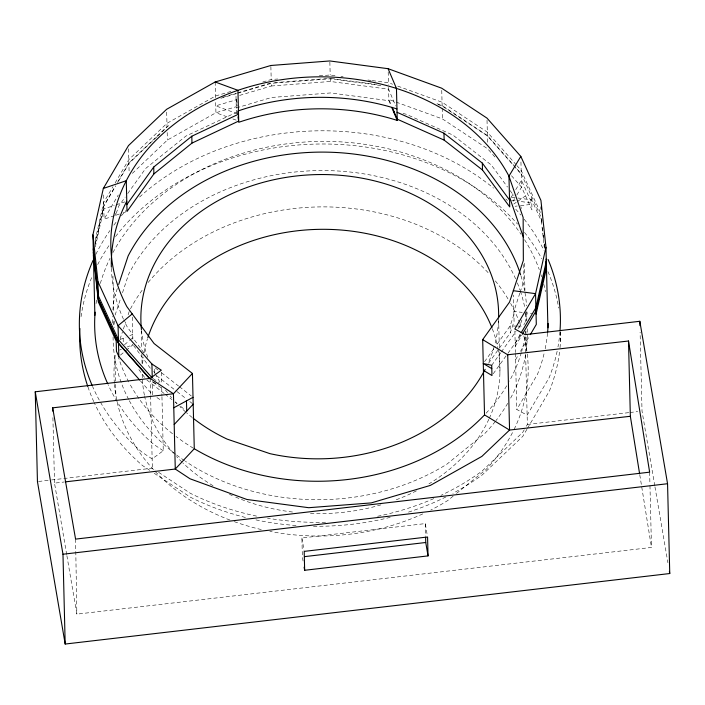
<?xml version="1.0" encoding="UTF-8"?>
<svg xmlns="http://www.w3.org/2000/svg" width="705" height="705" viewBox="0 0 705 705"><rect width="100%" height="100%" fill="white"/><g stroke="black" fill="none" stroke-linecap="round" stroke-linejoin="round"><path stroke-width="0.53" stroke-dasharray="3.52 2.64" d="M95.149 240.423L103.67 202.458L112.959 186.631M95.237 243.771L103.75 205.807L115.223 186.27M95.245 244.23L103.758 206.274L115.787 185.794M95.307 246.909L103.829 208.944L114.219 205.455M519.841 293.139L513.822 311.443L522.238 312.386M520.175 292.126L523.85 280.934L523.771 263.317M117.347 288.504L114.316 297.66A207.129 164.547 -1.4 0 0 112.809 311.936M115.1 315.091L120.828 297.801M122.511 292.716L128.566 274.439A207.129 164.547 -1.4 0 1 325.507 170.566A207.129 164.547 -1.4 0 1 515.611 278.827M120.035 339.211L122.388 332.09M123.401 329.041L125.754 321.938M128.107 314.835L129.456 310.773M513.901 314.571L510.129 325.948L496.064 345.609M488.556 363.216L510.297 332.839L514.068 321.454L513.425 295.069M521.903 319.903L519.814 326.151L516.615 330.601M507.926 353.293L520.061 336.391L520.757 334.302M523.894 324.935L524.59 322.855M119.348 214.047L115.505 215.342L118.784 206.019L125.182 197.083M115.144 182.912L128.803 159.647L166.953 123.331L215.518 96.003L231.275 91.333M117.409 182.542L128.883 162.996L167.041 126.688L170.848 124.547M118.519 181.141L128.9 163.454L156.713 136.981M114.466 215.686L104.076 219.184L118.281 194.985M515.17 342.991L520.625 333.703M515.249 346.349L521.797 335.192M515.575 359.717L518.307 355.073M520.493 351.354L529.763 335.562M557.135 351.24A240.555 191.099 -1.4 0 1 549.116 377.739L527.128 415.183L516.791 409.499L537.527 374.188A226.79 180.163 -1.4 0 0 544.392 352.306M524.238 429.768L522.678 432.429L482.211 470.94A240.555 191.099 -1.4 0 1 440.863 495.412M526.318 426.234L527.358 424.463L525.19 335.747A207.129 164.547 -1.4 0 1 521.63 351.61M526.935 429.274L522.775 436.351L482.308 474.862A240.555 191.099 -1.4 0 1 452.883 493.35M527.455 428.384L549.442 390.94A240.555 191.099 -1.4 0 0 559.735 350.359M511.24 197.18L513.496 193.417M515.752 189.654L521.4 180.251L531.799 203.022L519.083 201.295M513.046 201.339L514.712 198.554M516.844 195.012L521.568 187.133L520.942 161.78M127.737 193.505L145.644 168.495L185.812 136.135L235.029 113.038L237.25 112.571M484.547 361.691L495.421 346.499M491.72 365.296L500.656 352.835M501.29 351.945L515.981 331.491M493.244 373.747L507.292 354.183M157.515 136.224L167.05 127.147L166.662 111.469M132.39 173.342L167.367 140.066L215.933 112.73L236.245 106.711L237.083 111.602M124.485 344.719L129.473 340.568M130.31 339.872L132.804 337.792L145.018 354.342M120.44 355.108L124.485 351.751M126.063 350.438L132.981 344.683L127.235 346.975M453.13 496.17L447.781 500.506A207.129 164.547 -1.4 0 1 430.773 510.059M456.488 493.447L485.868 469.671A207.129 164.547 -1.4 0 0 512.729 432.139M161.947 396.642L163.269 450.724L152.139 458.92L142.181 452.337A240.555 191.099 -1.4 0 1 92.549 386.419M513.795 204.045L516.245 202.335M517.884 201.198L525.551 195.858M120.176 339.457L126.028 337.122M129.852 335.589L132.725 334.443L127.367 327.173A207.129 164.547 -1.4 0 1 123.921 320.229M119.436 350.094L121.419 349.301M116.21 204.785L124.856 201.877M123.19 212.76L126.063 211.791M262.789 82L271.196 79.515L277.744 79.013M222.956 97.175L236.616 93.13M237.664 92.822L271.275 82.864L271.355 86.001L238.079 95.862M220.868 98.259L236.624 93.589M237.673 93.28L271.284 83.322L330.266 78.801L382.066 85.684M237.277 113.805L236.281 107.944L271.637 97.466L330.619 92.945L388.887 100.683L390.984 105.635M515.082 206.265L517.223 206.01M520.449 205.64L529.534 204.582M38.528 481.471L50.452 480.079M51.535 479.955L152.368 468.19L155.047 469.971M527.358 424.463L628.913 412.619M630.006 412.495L637.655 411.597M66.702 554.588L54.514 483.128L64.305 481.982M303.071 561.013L302.366 556.888L301.907 537.986L425.282 523.595L427.397 535.959M66.887 555.672L76.863 614.134L651.482 547.441L649.957 485.251M319.25 75.823L330.178 74.986L336.655 75.84M274.553 82.617L330.257 78.334L330.337 81.472L388.614 89.218L395.708 105.979M271.355 86.001L330.337 81.472M516.58 326.08L510.129 325.948L510.297 332.839M517.664 326.107L519.814 326.151L519.885 329.217M340.964 76.422L343.123 76.704M367.948 80L371.183 80.432M372.266 80.581L388.455 82.732L392.57 84.23M331.341 78.484L376.664 84.503M524.335 312.615L531.799 313.61M511.583 197.162L516.888 197.885M517.946 198.026L531.72 199.894L541.44 221.176L544.366 248.398M511.663 200.291L518.025 201.154M403.013 113.479L406.054 114.192L452.98 135.113L491.35 165.032L507.512 187.063M397.726 86.098L442.044 102.216L487.305 132.126L516.113 164.706M436.977 103.697L442.132 105.574L487.393 135.483L521.242 173.765L540.92 216.849M438.017 104.534L442.141 106.032L487.402 135.942L521.251 174.223M494.919 156.995L487.719 148.852L442.458 118.942L388.86 99.458L391.372 105.389M237.541 113.813L215.765 105.847L236.078 99.828L237.127 105.979M227.028 116.792L215.933 112.73L215.668 101.828M232.862 118.934L236.757 120.352M153.108 378.585L159.083 382.524M153.196 381.934L155.752 383.626M153.205 382.392L161.736 388.032M156.933 397.567L162.053 400.942M163.269 450.724L153.884 444.52A226.79 180.163 -1.4 0 1 108.156 384.745M158.634 472.332L190.421 493.341A240.555 191.099 -1.4 0 0 257.81 516.368M149.751 470.323L142.507 465.538A240.555 191.099 -1.4 0 1 94.223 402.643M154.254 473.302L190.517 497.263A240.555 191.099 -1.4 0 0 246.292 517.673M158.061 370.063L154.651 367.402L154.818 374.293M161.471 372.725L178.532 386.023M179.378 386.684L191.319 395.998M156.528 375.624L176.135 390.914M176.99 391.575L186.367 398.889M189.786 401.55L193.196 404.212M146.843 379.951L164.177 393.505M165.049 394.183L171.985 399.603M175.448 402.308L177.184 403.665M180.656 406.38L184.992 409.764M516.836 165.525L521.154 170.407L541.281 214.461M511.486 175.73L521.568 187.133L531.967 209.905L531.64 196.536M140.427 380.894L152.668 394.747L152.342 381.37M133.615 345.556L150.967 369.067M510.094 190.588L513.971 195.867M138.867 369.579L145.327 378.391M520.766 206.583L521.409 208.477M654.778 485.815L642.026 411.094L640.096 332.24M654.963 486.899L667.899 562.705M237.047 102.63L235.999 96.479L236.281 107.944M301.907 537.986L304.014 550.349M639.779 474.817L651.482 547.441M541.748 218.823L541.978 221M543.502 235.153L543.731 237.329M544.436 243.868L544.674 246.045M541.475 218.911L541.942 223.265M542.409 227.618L543.114 234.148M543.229 235.241L543.696 239.594M544.172 243.956L544.639 248.31M649.64 472.165L649.931 484.159M560.237 331.817L560.484 341.722M541.378 218.656L541.44 221.176M524.264 263.168L524.934 290.557M525.489 313.399L525.71 322.203M525.921 331.006L526.327 347.521M520.008 334.337L520.061 336.391M514.879 331.13L515.399 352.518M515.425 353.549L516.791 409.499M498.629 319.057L499.325 347.539M499.431 351.918L499.933 372.733M487.023 120.255L487.587 143.468M441.753 90.355L442.141 106.032M442.194 108.182L442.458 118.942M425.282 523.595L425.591 536.197M388.191 71.945L388.49 84.406M388.57 87.438L388.887 100.683M329.861 62.04L330.178 74.986M270.879 66.57L271.196 79.515M215.175 81.983L215.563 97.678M167.182 132.531L167.367 140.066M161.357 372.355L161.648 384.216M161.727 387.574L161.921 395.567M150.174 378.391L150.57 394.712M150.597 395.805L152.368 468.19M141.282 330.742L141.731 349.363M141.837 353.743L142.084 363.604M128.539 148.861L129.138 173.139M132.302 317.171L132.857 339.766M123.155 338.268L123.26 342.366M115.453 213.289L115.505 215.342M112.941 276.131L113.849 313.231M114.034 320.898L114.192 327.473M114.968 359.065L115.558 383.282M115.585 384.384L115.858 395.39M103.485 194.906L104.076 219.184M52.91 417.66L54.514 483.128M75.576 539.105L76.863 614.134M497.986 348.728A178.903 142.128 -1.4 0 1 489.296 418.321M488.847 419.299A178.903 142.128 -1.4 0 1 428.966 483.868M416.391 490.883A178.903 142.128 -1.4 0 1 394.439 500.435M380.92 504.868A178.903 142.128 -1.4 0 1 308.799 513.372M292.513 512.024A178.903 142.128 -1.4 0 1 233.293 496.091M232.324 495.659A178.903 142.128 -1.4 0 1 229.46 494.355M213.042 485.71A178.903 142.128 -1.4 0 1 182.842 462.903M182.04 462.127A178.903 142.128 -1.4 0 1 176.611 456.567M173.668 453.297A178.903 142.128 -1.4 0 1 144.631 396.351M144.402 395.267A178.903 142.128 -1.4 0 1 142.357 378.885M142.304 377.792A178.903 142.128 -1.4 0 1 142.207 372.346M142.595 363.657A178.903 142.128 -1.4 0 1 143.335 357.091M144.04 352.729A178.903 142.128 -1.4 0 1 147.504 338.691M492.319 328.786A178.903 142.128 -1.4 0 1 497.774 347.644M498.47 321.216A178.903 142.128 -1.4 0 1 494.593 345.168M494.293 346.243A178.903 142.128 -1.4 0 1 487.957 363.542M192.333 417.589A178.903 142.128 -1.4 0 1 186.446 412.663M185.609 411.923A178.903 142.128 -1.4 0 1 179.898 406.574M176.788 403.401A178.903 142.128 -1.4 0 1 175.272 401.788M171.615 397.69A178.903 142.128 -1.4 0 1 170.205 396.025M167.482 392.65A178.903 142.128 -1.4 0 1 165.525 390.085M159.947 382.004A178.903 142.128 -1.4 0 1 155.955 375.298M155.426 374.32A178.903 142.128 -1.4 0 1 153.373 370.389M147.768 357.32A178.903 142.128 -1.4 0 1 141.546 330.68M527.269 354.051A207.129 164.547 -1.4 0 1 513.725 430.156M422.788 513.901A207.129 164.547 -1.4 0 1 269.848 531.367M261.273 529.552A207.129 164.547 -1.4 0 1 234.139 521.603M229.971 520.061A207.129 164.547 -1.4 0 1 114.457 384.463M114.369 383.353A207.129 164.547 -1.4 0 1 115.488 353.522M130.443 308.887A207.129 164.547 -1.4 0 1 142.648 289.526M148.138 282.485A207.129 164.547 -1.4 0 1 488.768 273.355M495.324 280.916A207.129 164.547 -1.4 0 1 508.49 299.704M510.623 303.406A207.129 164.547 -1.4 0 1 519.444 322.326M519.832 323.357A207.129 164.547 -1.4 0 1 521.638 328.565M523.806 335.915A207.129 164.547 -1.4 0 1 527.137 352.958M433.769 498.62A240.555 191.099 -1.4 0 1 377.078 516.377M325.587 522.229A240.555 191.099 -1.4 0 1 267.477 518.166M525.815 331.341A207.129 164.547 -1.4 0 1 525.516 333.527M521.321 352.667A207.129 164.547 -1.4 0 1 509.389 381.132M506.71 385.802A207.129 164.547 -1.4 0 1 485.296 414.073M193.337 448.177A207.129 164.547 -1.4 0 1 176.012 436.457M172.566 433.778A207.129 164.547 -1.4 0 1 139.484 399.33M138.85 398.431A207.129 164.547 -1.4 0 1 129.2 382.868M128.707 381.943A207.129 164.547 -1.4 0 1 118.537 357.479M112.721 323.04A207.129 164.547 -1.4 0 1 112.659 316.378M520.969 275.884A207.129 164.547 -1.4 0 1 524.608 290.636M524.987 292.742A207.129 164.547 -1.4 0 1 526.556 305.882M526.82 311.425A207.129 164.547 -1.4 0 1 526.741 320.308M560.731 331.985A240.555 191.099 -1.4 0 1 559.858 349.275M445.965 496.91A240.555 191.099 -1.4 0 1 406.212 512.843M390.173 517.355A240.555 191.099 -1.4 0 1 312.456 526.221M296.029 525.507A240.555 191.099 -1.4 0 1 255.774 519.849M93.765 401.638A240.555 191.099 -1.4 0 1 87.772 386.402M81.075 316.651A240.555 191.099 -1.4 0 1 92.593 275.382M97.66 264.613A240.555 191.099 -1.4 0 1 108.975 245.604M115.549 236.545A240.555 191.099 -1.4 0 1 517.54 224.075M524.494 232.403A240.555 191.099 -1.4 0 1 541.74 258.7M547.97 271.645A240.555 191.099 -1.4 0 1 558.677 308.05M525.639 354.157A207.129 164.547 -1.4 0 1 510.349 398.642M507.706 403.322A207.129 164.547 -1.4 0 1 495.95 420.612M495.262 421.493A207.129 164.547 -1.4 0 1 484.978 433.337L446.891 464.172A207.129 164.547 -1.4 0 1 185.406 461.29M184.499 460.665A207.129 164.547 -1.4 0 1 176.462 454.901M175.589 454.24A207.129 164.547 -1.4 0 1 129.156 400.387M128.636 399.409A207.129 164.547 -1.4 0 1 113.091 337.052M113.655 324.864A207.129 164.547 -1.4 0 1 114.14 320.467M517.338 282.908A207.129 164.547 -1.4 0 1 520.052 290.143M520.405 291.191A207.129 164.547 -1.4 0 1 524.855 308.032M525.789 313.364A207.129 164.547 -1.4 0 1 526.741 321.022M527.234 328.768A207.129 164.547 -1.4 0 1 525.965 351.98M559.937 331.747A240.555 191.099 -1.4 0 1 557.972 346.904M95.871 254.329A240.555 191.099 -1.4 0 1 109.927 230.561M113.866 225.124A240.555 191.099 -1.4 0 1 117.303 220.709M121.366 215.8A240.555 191.099 -1.4 0 1 126.362 210.16M139.616 197.012A240.555 191.099 -1.4 0 1 493.553 188.129M505.776 198.969A240.555 191.099 -1.4 0 1 507.362 200.502M515.76 209.235A240.555 191.099 -1.4 0 1 520.766 215.007M524.176 219.202A240.555 191.099 -1.4 0 1 543.952 250.425M547.529 333.104A226.79 180.163 -1.4 0 1 544.639 351.24M96.047 303.644A226.79 180.163 -1.4 0 1 96.893 298.303M100.339 283.436A226.79 180.163 -1.4 0 1 109.989 258.33M112.923 252.593A226.79 180.163 -1.4 0 1 311.196 141.67A226.79 180.163 -1.4 0 1 521.03 234.289M524.59 239.744A226.79 180.163 -1.4 0 1 539.272 269.618M541.043 274.774A226.79 180.163 -1.4 0 1 541.696 276.836M543.749 284.15A226.79 180.163 -1.4 0 1 545.441 291.676M123.463 319.224A207.129 164.547 -1.4 0 1 111.381 268.279"/><path stroke-width="1.06" d="M94.884 315.355L92.919 234.835L103.327 188.438L128.46 145.618L166.609 109.31L215.175 81.983L270.852 65.486L329.834 60.956L388.111 68.702L441.7 88.195L486.97 118.105L520.81 156.387L540.938 200.44L545.97 247.261L547.935 327.79M545.97 247.261L535.553 293.659L536.311 324.415L530.31 334.628M536.056 314.174L546.472 268.006L546.005 263.644M118.696 284.432L128.116 255.994A207.129 164.547 -1.4 0 1 334.575 152.403A207.129 164.547 -1.4 0 1 520.634 274.835M521.171 332.769L535.897 307.688L546.304 261.291L546.075 259.105M522.343 334.267L535.985 311.037L546.393 264.639L546.04 261.37M520.81 156.387L508.957 176.135L509.715 206.891L482.502 170.011L444.132 140.092L397.215 119.171L392.209 107.371M126.856 204.582L153.716 167.05L191.804 136.215L238.528 114.184L238.008 111.108M238.695 121.066L191.971 143.106L153.884 173.941L127.023 211.465L126.274 180.718L103.327 188.438M482.687 339.616L507.715 354.774L628.508 341.008L630.349 416.285L509.556 430.059L484.529 414.892L482.687 339.616L509.548 302.084L523.348 260.427L523.145 217.466L508.957 176.135A207.129 164.547 -1.4 0 0 237.946 90.319L215.175 81.983M388.111 68.702L396.457 88.416L397.241 120.405A207.129 164.547 -1.4 0 0 238.731 122.3L237.946 90.319A207.129 164.547 -1.4 0 0 126.865 306.657L154.069 343.538L192.439 373.456L173.439 393.76L52.672 407.842L52.752 411.121M174.188 424.516L193.196 404.212M484.529 414.892A207.129 164.547 -1.4 0 1 194.28 448.741L175.272 469.045L65.389 481.859M132.223 313.928L118.07 325.71L118.819 356.457L139.705 380.083M513.319 290.707L535.553 293.659L514.826 328.971L525.163 334.655L639.823 321.286L667.556 483.727L669.75 573.535L65.177 644.044L37.444 481.594L35.25 391.795L150.174 378.391L161.304 370.195L151.919 363.992L118.07 325.71L97.942 281.656L92.919 234.835M173.782 407.781L193.02 397.329M65.177 644.044L62.974 554.236L667.556 483.727M304.551 556.633L425.75 542.498L425.617 537.245M304.657 570.283L428.032 555.892L427.574 536.99L304.19 551.38L304.657 570.283L304.128 567.19M397.038 112.28L443.965 133.201L482.335 163.119L509.548 200M491.799 368.644L483.269 363.48L491.72 365.296L491.967 375.527L483.436 370.363M150.174 378.391L173.439 393.76L175.272 469.045L190.068 478.81L246.917 499.484L308.728 507.706L371.288 502.903L430.341 485.41L481.859 456.417L509.556 430.059L507.715 354.774M150.183 378.929L118.493 343.088L98.374 299.035M149.469 378.567L118.502 343.546L98.383 299.493L93.342 252.205M93.421 255.342L98.444 302.172L116.21 341.044L116.457 351.284L118.819 356.457M391.821 107.609L397.241 120.405M509.468 196.88L523.295 236.95M52.672 407.842L75.576 539.105L649.64 472.165L628.508 341.008M669.38 571.367L669.75 573.535M425.75 542.498L428.032 555.892M237.973 116.819L238.519 120.009M35.25 391.795L62.974 554.236M630.349 416.285L639.602 473.734M93.263 248.856L98.286 295.677L118.414 339.731L152.262 378.021L151.919 363.992M639.823 321.286L639.937 325.666M541.096 206.918L541.149 209.068M482.335 163.119L482.502 170.011M443.965 133.201L444.132 140.092M393.892 111.328L393.919 112.562M191.804 136.215L191.971 143.106M192.439 373.456L194.28 448.741M186.472 400.889L186.719 411.121M153.716 167.05L153.884 173.941M97.942 281.656L98.444 302.172M485.128 369.376A178.903 142.128 -1.4 0 1 269.945 453.65L227.177 439.136A178.903 142.128 -1.4 0 1 193.152 418.241M141.432 329.587A178.903 142.128 -1.4 0 1 314.456 174.655A178.903 142.128 -1.4 0 1 498.602 317.964M147.838 337.633A178.903 142.128 -1.4 0 1 316.668 229.398A178.903 142.128 -1.4 0 1 491.931 327.772M87.772 386.402A240.555 191.099 -1.4 0 1 79.921 328.539M548.076 259.449A240.555 191.099 -1.4 0 1 560.017 330.671M92.117 385.415A240.555 191.099 -1.4 0 1 93.13 260.215M548.12 323.436A226.79 180.163 -1.4 0 1 547.626 332.037M107.698 383.74A226.79 180.163 -1.4 0 1 95.105 312.174M111.346 267.169A207.129 164.547 -1.4 0 1 126.777 201.225M238.449 110.826A207.129 164.547 -1.4 0 1 396.959 108.931"/></g></svg>
